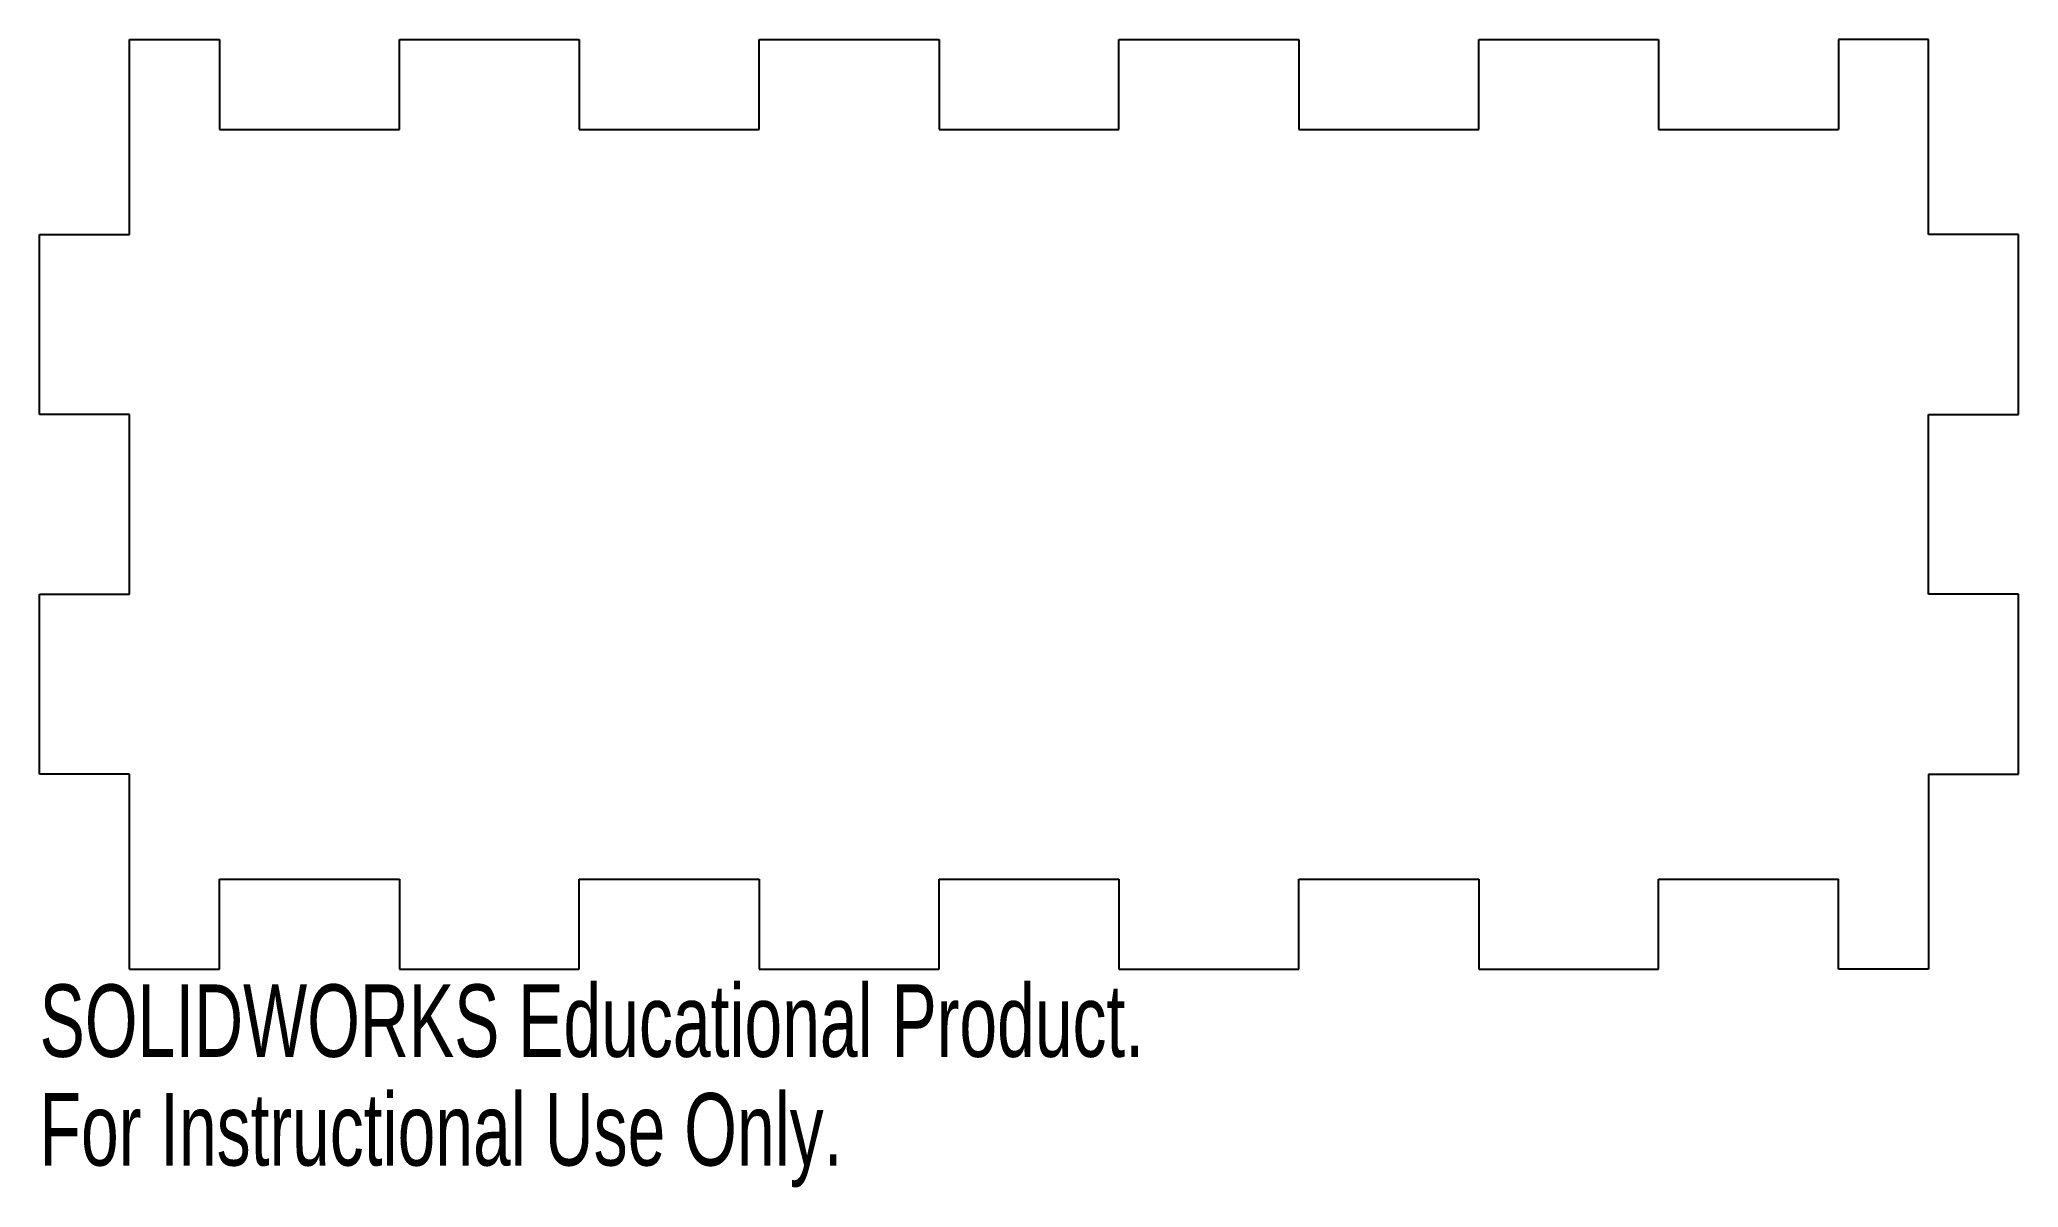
# Model space of a CAD drawing. Header units: millimetres. Extents: x -66 to 66, y -46 to 31.
import ezdxf

# ---------------------------------------------------------------- set-up
doc = ezdxf.new("R2010")
doc.units = ezdxf.units.MM
doc.styles.add('SLDTEXTSTYLE0', font='TXT', dxfattribs={"width": 0.7})

msp = doc.modelspace()

# ---------------------------------------------------------------- linework, layer by layer
at = {"color": 7, "linetype": 'Continuous', "lineweight": 25}
for p, q in [((-60, 31), (-54, 31)), ((-60, 18), (-60, 31)), ((-54, 31), (-54, 25)), ((-42, 31), (-30, 31)), ((-42, 25), (-42, 31)), ((-30, 31), (-30, 25)), ((-18, 31), (-6, 31)), ((-18, 25), (-18, 31)), ((-6, 31), (-6, 25)), ((6, 31), (18, 31)), ((6, 25), (6, 31)), ((18, 31), (18, 25)), ((30, 31), (42, 31)), ((30, 25), (30, 31)), ((42, 31), (42, 25)), ((60, 31), (54, 31)), ((54, 31), (54, 25)), ((60, 18), (60, 31)), ((-54, 25), (-42, 25)), ((-30, 25), (-18, 25)), ((-6, 25), (6, 25)), ((18, 25), (30, 25)), ((42, 25), (54, 25)), ((-66, 18), (-60, 18)), ((-66, 6), (-66, 18)), ((66, 18), (60, 18)), ((66, 6), (66, 18)), ((-60, 6), (-66, 6)), ((-60, -6), (-60, 6)), ((60, -6), (60, 6)), ((60, 6), (66, 6)), ((-66, -6), (-60, -6)), ((-66, -18), (-66, -6)), ((66, -6), (60, -6)), ((66, -18), (66, -6)), ((-60, -18), (-66, -18)), ((-60, -31), (-60, -18)), ((60, -18), (60, -31)), ((60, -18), (66, -18)), ((-54, -31), (-54, -25)), ((-54, -25), (-42, -25)), ((-42, -25), (-42, -31)), ((-30, -31), (-30, -25)), ((-30, -25), (-18, -25)), ((-18, -25), (-18, -31)), ((-6, -31), (-6, -25)), ((-6, -25), (6, -25)), ((6, -25), (6, -31)), ((18, -31), (18, -25)), ((18, -25), (30, -25)), ((30, -25), (30, -31)), ((42, -31), (42, -25)), ((42, -25), (54, -25)), ((54, -31), (54, -25)), ((-60, -31), (-54, -31)), ((-42, -31), (-30, -31)), ((-18, -31), (-6, -31)), ((6, -31), (18, -31)), ((30, -31), (42, -31)), ((60, -31), (54, -31))]:
    msp.add_line(p, q, dxfattribs=at)

# ---------------------------------------------------------------- texts
at = {"color": 7, "linetype": 'Continuous', "char_height": 4.8336, "attachment_point": 1, "style": 'SLDTEXTSTYLE0'}
for s, insert in [('SOLIDWORKS Educational Product.', (-66, -32.02)), ('For Instructional Use Only.', (-66, -39.27))]:
    msp.add_mtext(s, dxfattribs=dict(at, insert=insert))

doc.saveas('drawing.dxf')
